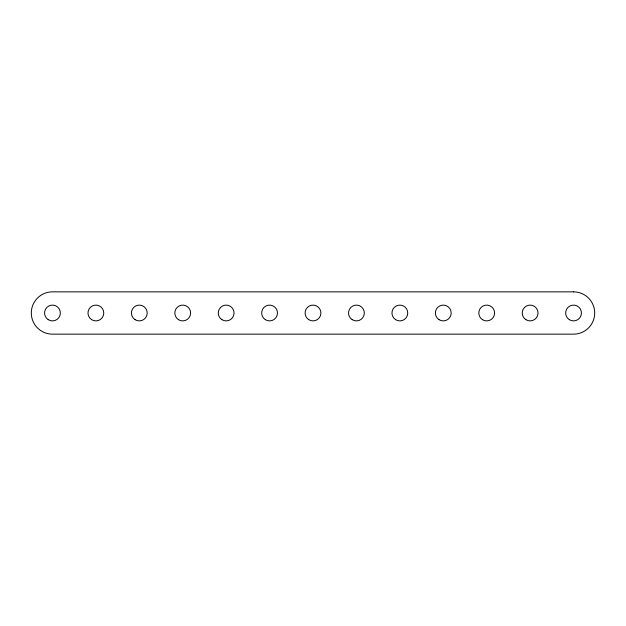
<?xml version="1.0" encoding="UTF-8"?>
<svg xmlns="http://www.w3.org/2000/svg" width="626" height="626" viewBox="0 0 626 626"><rect width="100%" height="100%" fill="white"/><g stroke="black" fill="none" stroke-linecap="round" stroke-linejoin="round"><path stroke-width="0.94" d="M573.549 291.849L52.451 291.849A21.151 21.151 0 0 0 31.3 313A21.151 21.151 0 0 0 52.451 334.151L573.549 334.151A21.151 21.151 0 0 0 594.7 313A21.151 21.151 0 0 0 573.549 291.849M48.186 319.651A7.895 7.895 0 0 0 60.339 313.368A7.895 7.895 0 0 0 48.82 305.989A7.895 7.895 0 0 0 48.186 319.651M91.615 319.651A7.895 7.895 0 0 0 103.759 313.368A7.895 7.895 0 0 0 92.249 305.989A7.895 7.895 0 0 0 91.615 319.651M135.044 319.651A7.895 7.895 0 0 0 147.188 313.368A7.895 7.895 0 0 0 135.67 305.989A7.895 7.895 0 0 0 135.044 319.651M178.465 319.651A7.895 7.895 0 0 0 190.609 313.368A7.895 7.895 0 0 0 179.099 305.989A7.895 7.895 0 0 0 178.465 319.651M221.894 319.651A7.895 7.895 0 0 0 234.038 313.368A7.895 7.895 0 0 0 222.52 305.989A7.895 7.895 0 0 0 221.894 319.651M265.314 319.651A7.895 7.895 0 0 0 277.459 313.368A7.895 7.895 0 0 0 265.948 305.989A7.895 7.895 0 0 0 265.314 319.651M308.743 319.651A7.895 7.895 0 0 0 320.888 313.368A7.895 7.895 0 0 0 309.369 305.989A7.895 7.895 0 0 0 308.743 319.651M352.164 319.651A7.895 7.895 0 0 0 364.309 313.368A7.895 7.895 0 0 0 352.798 305.989A7.895 7.895 0 0 0 352.164 319.651M395.593 319.651A7.895 7.895 0 0 0 407.737 313.368A7.895 7.895 0 0 0 396.219 305.989A7.895 7.895 0 0 0 395.593 319.651M439.014 319.651A7.895 7.895 0 0 0 451.166 313.368A7.895 7.895 0 0 0 439.648 305.989A7.895 7.895 0 0 0 439.014 319.651M482.443 319.651A7.895 7.895 0 0 0 494.587 313.368A7.895 7.895 0 0 0 483.076 305.989A7.895 7.895 0 0 0 482.443 319.651M525.871 319.651A7.895 7.895 0 0 0 538.016 313.368A7.895 7.895 0 0 0 526.497 305.989A7.895 7.895 0 0 0 525.871 319.651M569.292 319.651A7.895 7.895 0 0 0 581.437 313.368A7.895 7.895 0 0 0 569.926 305.989A7.895 7.895 0 0 0 569.292 319.651"/></g></svg>
